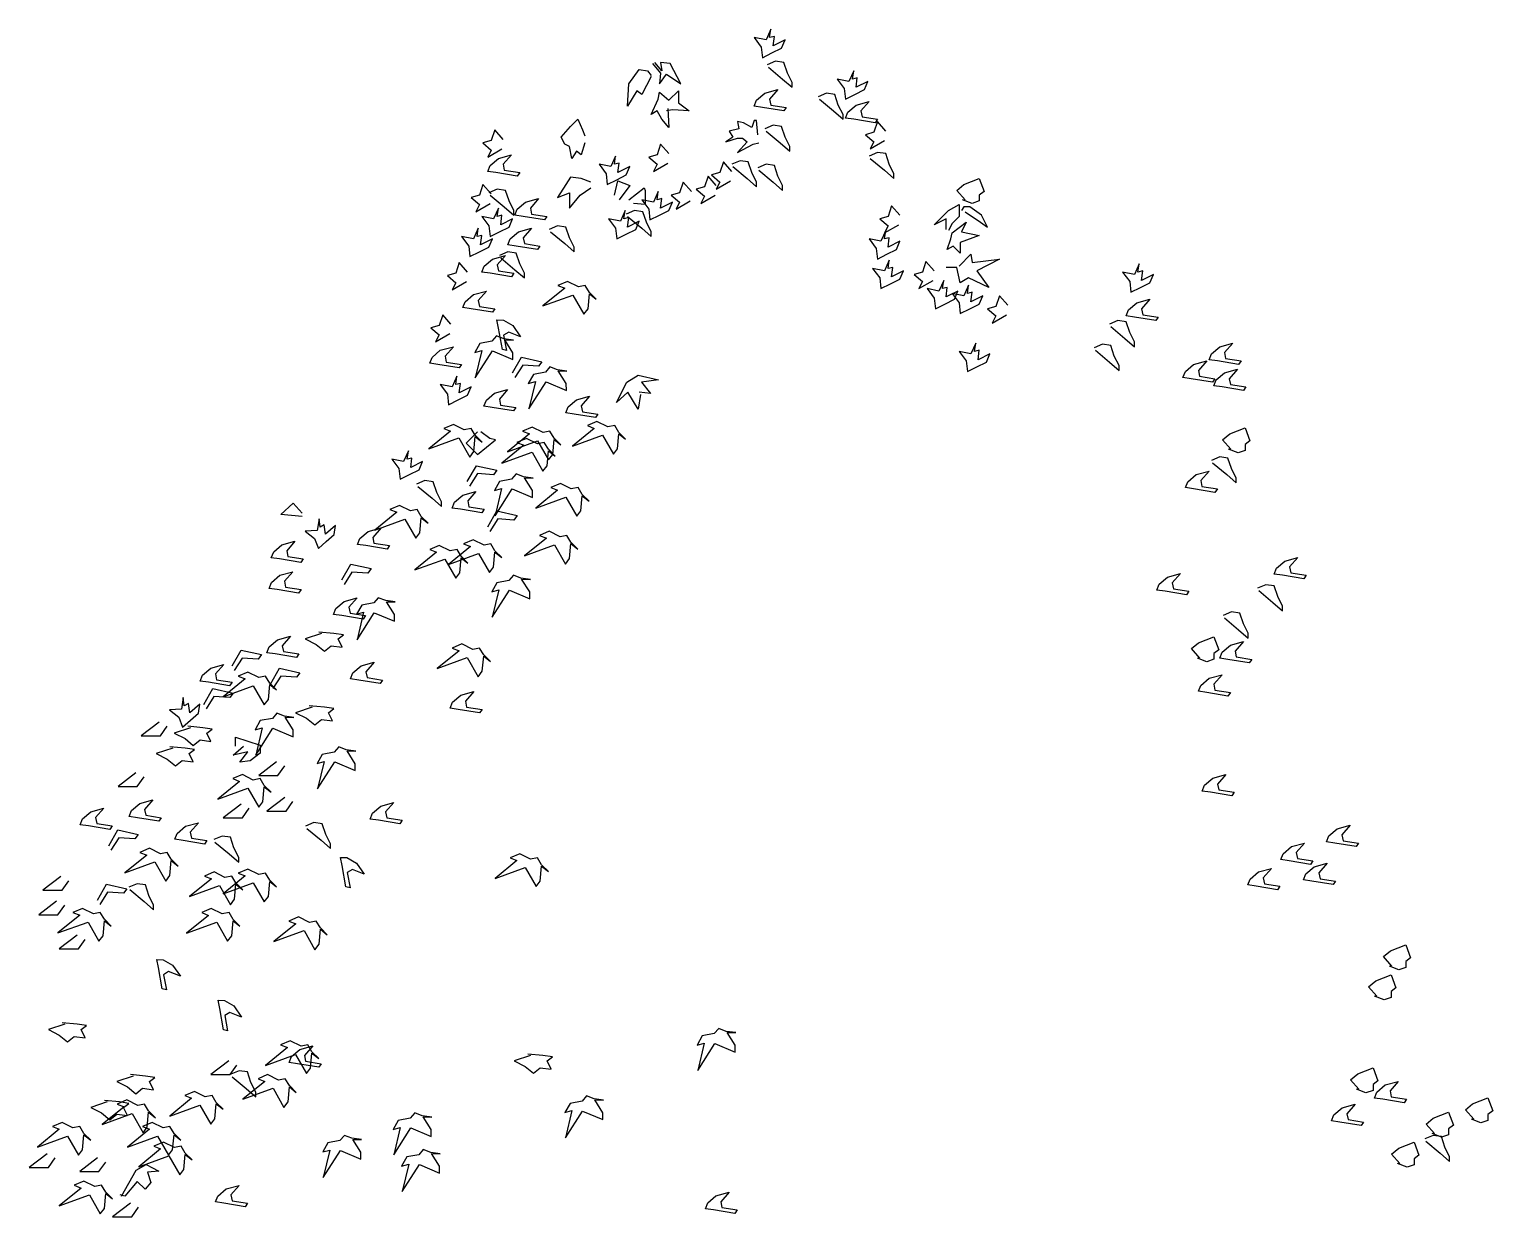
# Model space of a CAD drawing. Header units: millimetres. Extents: x 183.1 to 231.4, y 273.1 to 307.6.
# Drawn here: x 198.07 to 203.66, y 299.97 to 304.5 of the extents above; entities that cross this region are included whole.
import ezdxf

# ---------------------------------------------------------------- set-up
doc = ezdxf.new("R2010")
doc.units = ezdxf.units.MM
doc.layers.add('lesPaysagistes', color=7, linetype='Continuous')

# ---------------------------------------------------------------- blocks, each defined once
blk = doc.blocks.new('A$C628D0328')
at = {"layer": 'lesPaysagistes'}
for points in [[(0.6188, 9.6152), (0.6007, 9.5744), (0.5554, 9.5835), (0.5826, 9.5472), (0.5871, 9.5065), (0.6234, 9.5246), (0.6596, 9.5427), (0.6732, 9.5744), (0.6279, 9.5518), (0.6324, 9.588), (0.6143, 9.5835)], [(0.9359, 9.4567), (0.9177, 9.4159), (0.8725, 9.425), (0.8996, 9.3888), (0.9042, 9.348), (0.9404, 9.3661), (0.9766, 9.3843), (0.9902, 9.4159), (0.9449, 9.3933), (0.9495, 9.4295), (0.9313, 9.425)], [(0.5645, 9.3435), (0.5962, 9.3707), (0.646, 9.3843), (0.6143, 9.348), (0.6188, 9.3254), (0.6777, 9.3163), (0.6687, 9.3028), (0.5871, 9.3163), (0.5554, 9.3209)], [(0.9132, 9.2982), (0.9449, 9.3254), (0.9947, 9.339), (0.963, 9.3028), (0.9676, 9.2801), (1.0264, 9.2711), (1.0174, 9.2575), (0.9359, 9.2711), (0.9042, 9.2756)], [(-0.4545, 9.0945), (-0.4228, 9.1217), (-0.373, 9.1352), (-0.4047, 9.099), (-0.4002, 9.0764), (-0.3413, 9.0673), (-0.3504, 9.0537), (-0.4319, 9.0673), (-0.4636, 9.0719)], [(0.0255, 9.1307), (0.0074, 9.09), (-0.0379, 9.099), (-0.0107, 9.0628), (-0.0062, 9.0221), (0.0301, 9.0402), (0.0663, 9.0583), (0.0799, 9.09), (0.0346, 9.0673), (0.0391, 9.1035), (0.021, 9.099)], [(-0.3504, 8.927), (-0.3187, 8.9541), (-0.2688, 8.9677), (-0.3005, 8.9315), (-0.296, 8.9089), (-0.2371, 8.8998), (-0.2462, 8.8862), (-0.3277, 8.8998), (-0.3594, 8.9043)], [(0.1886, 8.9949), (0.1705, 8.9541), (0.1252, 8.9632), (0.1523, 8.927), (0.1569, 8.8862), (0.1931, 8.9043), (0.2293, 8.9224), (0.2429, 8.9541), (0.1976, 8.9315), (0.2022, 8.9677), (0.1841, 8.9632)], [(-0.4228, 8.9315), (-0.4409, 8.8908), (-0.4862, 8.8998), (-0.4591, 8.8636), (-0.4545, 8.8228), (-0.4183, 8.841), (-0.3821, 8.8591), (-0.3685, 8.8908), (-0.4138, 8.8681), (-0.4092, 8.9043), (-0.4274, 8.8998)], [(0.0618, 8.9224), (0.0437, 8.8817), (-0.0016, 8.8908), (0.0255, 8.8545), (0.0301, 8.8138), (0.0663, 8.8319), (0.1025, 8.85), (0.1161, 8.8817), (0.0708, 8.8591), (0.0754, 8.8953), (0.0572, 8.8908)], [(-0.4998, 8.8545), (-0.5179, 8.8138), (-0.5632, 8.8228), (-0.5361, 8.7866), (-0.5315, 8.7459), (-0.4953, 8.764), (-0.4591, 8.7821), (-0.4455, 8.8138), (-0.4908, 8.7912), (-0.4862, 8.8274), (-0.5044, 8.8228)], [(-0.3775, 8.8138), (-0.3458, 8.841), (-0.296, 8.8545), (-0.3277, 8.8183), (-0.3232, 8.7957), (-0.2643, 8.7866), (-0.2734, 8.773), (-0.3549, 8.7866), (-0.3866, 8.7912)], [(1.0581, 8.8455), (1.04, 8.8047), (0.9947, 8.8138), (1.0219, 8.7776), (1.0264, 8.7368), (1.0627, 8.7549), (1.0989, 8.773), (1.1125, 8.8047), (1.0672, 8.7821), (1.0717, 8.8183), (1.0536, 8.8138)], [(-0.4772, 8.7097), (-0.4455, 8.7368), (-0.3957, 8.7504), (-0.4274, 8.7142), (-0.4228, 8.6915), (-0.364, 8.6825), (-0.373, 8.6689), (-0.4545, 8.6825), (-0.4862, 8.687)], [(1.0717, 8.7323), (1.0536, 8.6915), (1.0083, 8.7006), (1.0355, 8.6644), (1.04, 8.6236), (1.0763, 8.6417), (1.1125, 8.6599), (1.1261, 8.6915), (1.0808, 8.6689), (1.0853, 8.7051), (1.0672, 8.7006)], [(2.0273, 8.7187), (2.0092, 8.678), (1.9639, 8.687), (1.9911, 8.6508), (1.9956, 8.6101), (2.0319, 8.6282), (2.0681, 8.6463), (2.0817, 8.678), (2.0364, 8.6553), (2.0409, 8.6915), (2.0228, 8.687)], [(1.2801, 8.6553), (1.2619, 8.6146), (1.2167, 8.6236), (1.2438, 8.5874), (1.2484, 8.5467), (1.2846, 8.5648), (1.3208, 8.5829), (1.3344, 8.6146), (1.2891, 8.5919), (1.2937, 8.6282), (1.2755, 8.6236)], [(1.3752, 8.6372), (1.3571, 8.5965), (1.3118, 8.6055), (1.3389, 8.5693), (1.3435, 8.5286), (1.3797, 8.5467), (1.4159, 8.5648), (1.4295, 8.5965), (1.3842, 8.5738), (1.3888, 8.6101), (1.3706, 8.6055)], [(-0.5496, 8.5738), (-0.5179, 8.601), (-0.4681, 8.6146), (-0.4998, 8.5784), (-0.4953, 8.5557), (-0.4364, 8.5467), (-0.4455, 8.5331), (-0.527, 8.5467), (-0.5587, 8.5512)], [(1.9866, 8.5421), (2.0183, 8.5693), (2.0681, 8.5829), (2.0364, 8.5467), (2.0409, 8.524), (2.0998, 8.515), (2.0908, 8.5014), (2.0092, 8.515), (1.9775, 8.5195)], [(-0.4038, 8.5029), (-0.3676, 8.4822), (-0.338, 8.4398), (-0.3828, 8.4575), (-0.4026, 8.4456), (-0.3913, 8.3871), (-0.4072, 8.3911), (-0.4218, 8.4724), (-0.4282, 8.5038)], [(-0.6765, 8.361), (-0.6448, 8.3882), (-0.5949, 8.4018), (-0.6266, 8.3656), (-0.6221, 8.3429), (-0.5632, 8.3339), (-0.5723, 8.3203), (-0.6538, 8.3339), (-0.6855, 8.3384)], [(1.4023, 8.4154), (1.3842, 8.3746), (1.3389, 8.3837), (1.3661, 8.3475), (1.3706, 8.3067), (1.4069, 8.3248), (1.4431, 8.3429), (1.4567, 8.3746), (1.4114, 8.352), (1.4159, 8.3882), (1.3978, 8.3837)], [(2.3036, 8.3746), (2.3353, 8.4018), (2.3851, 8.4154), (2.3534, 8.3791), (2.358, 8.3565), (2.4168, 8.3475), (2.4078, 8.3339), (2.3263, 8.3475), (2.2946, 8.352)], [(2.204, 8.3067), (2.2357, 8.3339), (2.2855, 8.3475), (2.2538, 8.3112), (2.2583, 8.2886), (2.3172, 8.2795), (2.3081, 8.266), (2.2266, 8.2795), (2.1949, 8.2841)], [(-0.5813, 8.2886), (-0.5995, 8.2479), (-0.6448, 8.2569), (-0.6176, 8.2207), (-0.613, 8.1799), (-0.5768, 8.198), (-0.5406, 8.2162), (-0.527, 8.2479), (-0.5723, 8.2252), (-0.5678, 8.2614), (-0.5859, 8.2569)], [(2.3217, 8.275), (2.3534, 8.3022), (2.4033, 8.3158), (2.3716, 8.2795), (2.3761, 8.2569), (2.435, 8.2479), (2.4259, 8.2343), (2.3444, 8.2479), (2.3127, 8.2524)], [(-0.4688, 8.1967), (-0.4371, 8.2239), (-0.3873, 8.2375), (-0.419, 8.2013), (-0.4145, 8.1786), (-0.3556, 8.1696), (-0.3647, 8.156), (-0.4462, 8.1696), (-0.4779, 8.1741)], [(-0.1557, 8.1714), (-0.124, 8.1985), (-0.0741, 8.2121), (-0.1058, 8.1759), (-0.1013, 8.1533), (-0.0424, 8.1442), (-0.0515, 8.1306), (-0.133, 8.1442), (-0.1647, 8.1487)], [(-0.767, 8.0034), (-0.7852, 7.9626), (-0.8304, 7.9717), (-0.8033, 7.9355), (-0.7987, 7.8947), (-0.7625, 7.9128), (-0.7263, 7.9309), (-0.7127, 7.9626), (-0.758, 7.94), (-0.7534, 7.9762), (-0.7716, 7.9717)], [(2.213, 7.8857), (2.2447, 7.9128), (2.2946, 7.9264), (2.2629, 7.8902), (2.2674, 7.8675), (2.3263, 7.8585), (2.3172, 7.8449), (2.2357, 7.8585), (2.204, 7.863)], [(-0.59, 7.8076), (-0.5582, 7.8348), (-0.5084, 7.8483), (-0.5401, 7.8121), (-0.5356, 7.7895), (-0.4767, 7.7804), (-0.4858, 7.7668), (-0.5673, 7.7804), (-0.599, 7.7849)], [(-1.1085, 7.7436), (-1.1155, 7.6996), (-1.1616, 7.6967), (-1.126, 7.6687), (-1.1111, 7.6305), (-1.0808, 7.6573), (-1.0504, 7.6841), (-1.0455, 7.7182), (-1.0834, 7.6847), (-1.0883, 7.7209), (-1.1047, 7.7118)], [(-0.9527, 7.6683), (-0.921, 7.6955), (-0.8712, 7.7091), (-0.9029, 7.6729), (-0.8984, 7.6502), (-0.8395, 7.6412), (-0.8486, 7.6276), (-0.9301, 7.6412), (-0.9618, 7.6457)], [(-1.282, 7.6173), (-1.2503, 7.6445), (-1.2005, 7.6581), (-1.2322, 7.6219), (-1.2276, 7.5992), (-1.1688, 7.5902), (-1.1778, 7.5766), (-1.2593, 7.5902), (-1.2911, 7.5947)], [(2.5527, 7.5551), (2.5844, 7.5823), (2.6342, 7.5959), (2.6025, 7.5597), (2.6071, 7.537), (2.6659, 7.528), (2.6569, 7.5144), (2.5754, 7.528), (2.5437, 7.5325)], [(-1.2906, 7.5006), (-1.2589, 7.5278), (-1.2091, 7.5413), (-1.2408, 7.5051), (-1.2363, 7.4825), (-1.1774, 7.4734), (-1.1865, 7.4598), (-1.268, 7.4734), (-1.2997, 7.478)], [(2.1043, 7.494), (2.136, 7.5211), (2.1859, 7.5347), (2.1541, 7.4985), (2.1587, 7.4758), (2.2176, 7.4668), (2.2085, 7.4532), (2.127, 7.4668), (2.0953, 7.4713)], [(-1.0441, 7.4011), (-1.0124, 7.4283), (-0.9626, 7.4419), (-0.9943, 7.4057), (-0.9898, 7.383), (-0.9309, 7.374), (-0.9399, 7.3604), (-1.0215, 7.374), (-1.0532, 7.3785)], [(-1.2993, 7.2541), (-1.2676, 7.2813), (-1.2178, 7.2949), (-1.2495, 7.2587), (-1.2449, 7.236), (-1.1861, 7.227), (-1.1951, 7.2134), (-1.2767, 7.227), (-1.3084, 7.2315)], [(2.3444, 7.2337), (2.3761, 7.2609), (2.4259, 7.2744), (2.3942, 7.2382), (2.3987, 7.2156), (2.4576, 7.2065), (2.4485, 7.1929), (2.367, 7.2065), (2.3353, 7.2111)], [(-1.5545, 7.146), (-1.5228, 7.1732), (-1.473, 7.1868), (-1.5047, 7.1506), (-1.5001, 7.1279), (-1.4413, 7.1189), (-1.4503, 7.1053), (-1.5318, 7.1189), (-1.5635, 7.1234)], [(-0.9792, 7.1547), (-0.9475, 7.1818), (-0.8977, 7.1954), (-0.9294, 7.1592), (-0.9249, 7.1366), (-0.866, 7.1275), (-0.8751, 7.1139), (-0.9566, 7.1275), (-0.9883, 7.132)], [(2.2629, 7.1069), (2.2946, 7.1341), (2.3444, 7.1477), (2.3127, 7.1114), (2.3172, 7.0888), (2.3761, 7.0798), (2.367, 7.0662), (2.2855, 7.0798), (2.2538, 7.0843)], [(-1.6275, 7.0605), (-1.6345, 7.0164), (-1.6806, 7.0135), (-1.645, 6.9855), (-1.6301, 6.9473), (-1.5998, 6.9741), (-1.5695, 7.001), (-1.5645, 7.0351), (-1.6024, 7.0015), (-1.6074, 7.0377), (-1.6237, 7.0287)], [(-0.5986, 7.0423), (-0.5669, 7.0694), (-0.5171, 7.083), (-0.5488, 7.0468), (-0.5443, 7.0242), (-0.4854, 7.0151), (-0.4944, 7.0015), (-0.576, 7.0151), (-0.6077, 7.0196)], [(2.2772, 6.7254), (2.3089, 6.7526), (2.3588, 6.7661), (2.3271, 6.7299), (2.3316, 6.7073), (2.3905, 6.6982), (2.3814, 6.6846), (2.2999, 6.6982), (2.2682, 6.7028)], [(-1.8251, 6.6284), (-1.7934, 6.6556), (-1.7436, 6.6692), (-1.7753, 6.633), (-1.7707, 6.6103), (-1.7119, 6.6013), (-1.7209, 6.5877), (-1.8024, 6.6013), (-1.8342, 6.6058)], [(-0.9038, 6.6187), (-0.8721, 6.6459), (-0.8222, 6.6595), (-0.8539, 6.6233), (-0.8494, 6.6006), (-0.7905, 6.5916), (-0.7996, 6.578), (-0.8811, 6.5916), (-0.9128, 6.5961)], [(-2.013, 6.5969), (-1.9813, 6.6241), (-1.9314, 6.6377), (-1.9631, 6.6014), (-1.9586, 6.5788), (-1.8997, 6.5697), (-1.9088, 6.5562), (-1.9903, 6.5697), (-2.022, 6.5743)], [(-1.6505, 6.5412), (-1.6188, 6.5684), (-1.569, 6.5819), (-1.6007, 6.5457), (-1.5962, 6.5231), (-1.5373, 6.514), (-1.5464, 6.5004), (-1.6279, 6.514), (-1.6596, 6.5186)], [(2.7525, 6.5315), (2.7842, 6.5587), (2.834, 6.5722), (2.8023, 6.536), (2.8068, 6.5134), (2.8657, 6.5043), (2.8566, 6.4907), (2.7751, 6.5043), (2.7434, 6.5089)], [(2.5779, 6.4636), (2.6096, 6.4908), (2.6594, 6.5044), (2.6277, 6.4682), (2.6322, 6.4455), (2.6911, 6.4365), (2.6821, 6.4229), (2.6005, 6.4365), (2.5688, 6.441)], [(-1.0021, 6.4485), (-0.9659, 6.4278), (-0.9363, 6.3854), (-0.9811, 6.4031), (-1.0009, 6.3912), (-0.9896, 6.3327), (-1.0055, 6.3367), (-1.0201, 6.418), (-1.0265, 6.4494)], [(2.4518, 6.3667), (2.4835, 6.3938), (2.5333, 6.4074), (2.5016, 6.3712), (2.5062, 6.3486), (2.565, 6.3395), (2.556, 6.3259), (2.4745, 6.3395), (2.4428, 6.344)], [(2.6652, 6.3861), (2.6969, 6.4132), (2.7467, 6.4268), (2.715, 6.3906), (2.7195, 6.368), (2.7784, 6.3589), (2.7693, 6.3453), (2.6878, 6.3589), (2.6561, 6.3634)], [(-1.7045, 6.0584), (-1.6683, 6.0377), (-1.6387, 5.9954), (-1.6835, 6.013), (-1.7033, 6.0011), (-1.692, 5.9427), (-1.7078, 5.9466), (-1.7225, 6.028), (-1.7289, 6.0593)], [(-1.4704, 5.9024), (-1.4341, 5.8817), (-1.4046, 5.8393), (-1.4494, 5.857), (-1.4692, 5.8451), (-1.4579, 5.7866), (-1.4737, 5.7906), (-1.4883, 5.8719), (-1.4948, 5.9033)], [(-1.2141, 5.688), (-1.1824, 5.7152), (-1.1326, 5.7288), (-1.1643, 5.6926), (-1.1598, 5.6699), (-1.1009, 5.6609), (-1.1099, 5.6473), (-1.1915, 5.6609), (-1.2232, 5.6654)], [(2.9367, 5.5523), (2.9684, 5.5795), (3.0182, 5.593), (2.9865, 5.5568), (2.9911, 5.5342), (3.0499, 5.5251), (3.0409, 5.5115), (2.9594, 5.5251), (2.9277, 5.5297)], [(2.7719, 5.465), (2.8036, 5.4922), (2.8534, 5.5058), (2.8217, 5.4696), (2.8262, 5.4469), (2.8851, 5.4379), (2.876, 5.4243), (2.7945, 5.4379), (2.7628, 5.4424)], [(-1.4954, 5.1548), (-1.4637, 5.182), (-1.4138, 5.1955), (-1.4455, 5.1593), (-1.441, 5.1367), (-1.3821, 5.1276), (-1.3912, 5.1141), (-1.4727, 5.1276), (-1.5044, 5.1322)], [(0.3776, 5.1288), (0.4093, 5.156), (0.4591, 5.1695), (0.4274, 5.1333), (0.432, 5.1107), (0.4908, 5.1016), (0.4818, 5.088), (0.4003, 5.1016), (0.3686, 5.1062)]]:
    blk.add_lwpolyline(points, close=True, dxfattribs=at)
for points in [[(0.1614, 9.4341), (0.1252, 9.3661), (0.1071, 9.3797), (0.0708, 9.3209), (0.0754, 9.4069), (0.1161, 9.4612), (0.1478, 9.4567), (0.1614, 9.4386)], [(0.1659, 9.4839), (0.1976, 9.4476), (0.1931, 9.4069), (0.2203, 9.4431), (0.2746, 9.4069), (0.2339, 9.4839), (0.1976, 9.4884), (0.2022, 9.4567), (0.175, 9.4884)], [(0.6098, 9.4703), (0.6641, 9.425), (0.7004, 9.3933), (0.7004, 9.4114), (0.6822, 9.4476), (0.6687, 9.4884), (0.637, 9.4929), (0.6052, 9.4793)], [(0.2248, 9.3118), (0.2293, 9.2394), (0.2022, 9.2711), (0.1841, 9.3028), (0.1614, 9.2892), (0.1886, 9.348), (0.1931, 9.3752), (0.2293, 9.3435), (0.2656, 9.3797), (0.2656, 9.3345), (0.3063, 9.3028), (0.2429, 9.3073), (0.2203, 9.3028)], [(0.8045, 9.348), (0.8589, 9.3028), (0.8951, 9.2711), (0.8951, 9.2892), (0.877, 9.3254), (0.8634, 9.3661), (0.8317, 9.3707), (0.8, 9.3571)], [(-0.0922, 9.1805), (-0.1058, 9.1352), (-0.1239, 9.1488), (-0.142, 9.1217), (-0.1511, 9.1669), (-0.1692, 9.176), (-0.1828, 9.2032), (-0.1466, 9.2439), (-0.1194, 9.2711), (-0.1013, 9.2303), (-0.0922, 9.2077)], [(0.569, 9.2122), (0.5645, 9.2665), (0.5554, 9.2665), (0.5464, 9.2394), (0.5147, 9.2575), (0.492, 9.262), (0.4966, 9.2348), (0.4603, 9.2258), (0.4739, 9.2032), (0.4467, 9.185), (0.492, 9.1986), (0.5101, 9.1986), (0.5283, 9.185), (0.492, 9.1443), (0.5509, 9.176), (0.5735, 9.1805)], [(0.6007, 9.2258), (0.6551, 9.1805), (0.6913, 9.1488), (0.6913, 9.1669), (0.6732, 9.2032), (0.6596, 9.2439), (0.6279, 9.2484), (0.5962, 9.2348)], [(1.0581, 9.2258), (1.0264, 9.262), (1.0129, 9.2213), (0.9812, 9.2122), (1.0129, 9.185), (0.9993, 9.1579), (1.0536, 9.1896)], [(-0.4047, 9.1941), (-0.4364, 9.2303), (-0.45, 9.1896), (-0.4817, 9.1805), (-0.45, 9.1534), (-0.4636, 9.1262), (-0.4092, 9.1579)], [(0.2293, 9.1398), (0.1976, 9.176), (0.1841, 9.1352), (0.1523, 9.1262), (0.1841, 9.099), (0.1705, 9.0719), (0.2248, 9.1035)], [(0.9993, 9.1217), (1.0536, 9.0764), (1.0898, 9.0447), (1.0898, 9.0628), (1.0717, 9.099), (1.0581, 9.1398), (1.0264, 9.1443), (0.9947, 9.1307)], [(0.4694, 9.0719), (0.4377, 9.1081), (0.4241, 9.0673), (0.3924, 9.0583), (0.4241, 9.0311), (0.4105, 9.0039), (0.4648, 9.0356)], [(0.4739, 9.09), (0.5283, 9.0447), (0.5645, 9.013), (0.5645, 9.0311), (0.5464, 9.0673), (0.5328, 9.1081), (0.5011, 9.1126), (0.4694, 9.099)], [(0.5735, 9.0764), (0.6279, 9.0311), (0.6641, 8.9994), (0.6641, 9.0175), (0.646, 9.0537), (0.6324, 9.0945), (0.6007, 9.099), (0.569, 9.0854)], [(-0.45, 8.9858), (-0.4817, 9.0221), (-0.4953, 8.9813), (-0.527, 8.9723), (-0.4953, 8.9451), (-0.5089, 8.9179), (-0.4545, 8.9496)], [(-0.0696, 9.0311), (-0.1058, 9.0447), (-0.1466, 9.0492), (-0.1647, 9.0221), (-0.1964, 8.9723), (-0.1511, 8.9904), (-0.1511, 8.9315), (-0.1103, 8.9813), (-0.0696, 9.0085)], [(0.021, 8.9813), (0.0346, 9.0356), (0.0799, 9.0175), (0.0391, 8.9632)], [(0.3154, 8.9949), (0.2837, 9.0311), (0.2701, 8.9904), (0.2384, 8.9813), (0.2701, 8.9541), (0.2565, 8.927), (0.3109, 8.9587)], [(0.4105, 9.0175), (0.3788, 9.0537), (0.3652, 9.013), (0.3335, 9.0039), (0.3652, 8.9768), (0.3516, 8.9496), (0.406, 8.9813)], [(1.3616, 8.9632), (1.3299, 8.9994), (1.3571, 9.0221), (1.4159, 9.0447), (1.4341, 8.9949), (1.4159, 8.9813), (1.4159, 8.9587), (1.3888, 8.9496), (1.3525, 8.9632)], [(-0.4545, 8.9813), (-0.4002, 8.936), (-0.364, 8.9043), (-0.364, 8.9224), (-0.3821, 8.9587), (-0.3957, 8.9994), (-0.4274, 9.0039), (-0.4591, 8.9904)], [(0.0754, 8.9632), (0.1342, 9.0085), (0.1388, 8.9994), (0.1388, 8.9451), (0.0935, 8.9496)], [(0.0708, 8.8998), (0.1252, 8.8545), (0.1614, 8.8228), (0.1614, 8.841), (0.1433, 8.8772), (0.1297, 8.9179), (0.098, 8.9224), (0.0663, 8.9089)], [(1.1125, 8.9043), (1.0808, 8.9406), (1.0672, 8.8998), (1.0355, 8.8908), (1.0672, 8.8636), (1.0536, 8.8364), (1.108, 8.8681)], [(1.2891, 8.85), (1.2891, 8.8908), (1.2438, 8.8681), (1.2982, 8.9224), (1.3389, 8.9451), (1.3389, 8.8998), (1.3118, 8.8726), (1.2982, 8.8455)], [(1.3616, 8.9179), (1.4205, 8.8772), (1.4476, 8.8591), (1.425, 8.9043), (1.3797, 8.936), (1.3571, 8.936), (1.348, 8.9224)], [(-0.2236, 8.841), (-0.1692, 8.7957), (-0.133, 8.764), (-0.133, 8.7821), (-0.1511, 8.8183), (-0.1647, 8.8591), (-0.1964, 8.8636), (-0.2281, 8.85)], [(1.2937, 8.773), (1.3072, 8.8138), (1.3118, 8.8364), (1.3661, 8.8772), (1.348, 8.841), (1.4159, 8.8274), (1.3435, 8.8002), (1.3435, 8.7595), (1.3163, 8.7866), (1.2937, 8.773)], [(-0.4138, 8.7413), (-0.3594, 8.6961), (-0.3232, 8.6644), (-0.3232, 8.6825), (-0.3413, 8.7187), (-0.3549, 8.7595), (-0.3866, 8.764), (-0.4183, 8.7504)], [(1.3389, 8.7097), (1.3842, 8.7549), (1.3888, 8.7232), (1.4929, 8.7368), (1.4069, 8.6915), (1.4522, 8.6282), (1.3752, 8.6644), (1.3435, 8.6463), (1.3299, 8.7051), (1.2891, 8.7051)], [(-0.5406, 8.687), (-0.5723, 8.7232), (-0.5859, 8.6825), (-0.6176, 8.6734), (-0.5859, 8.6463), (-0.5995, 8.6191), (-0.5451, 8.6508)], [(1.2438, 8.6915), (1.2121, 8.7278), (1.1985, 8.687), (1.1668, 8.678), (1.1985, 8.6508), (1.185, 8.6236), (1.2393, 8.6553)], [(-0.1376, 8.5991), (-0.0958, 8.526), (-0.0801, 8.5468), (-0.0749, 8.6043), (-0.0488, 8.5834), (-0.0749, 8.6095), (-0.0906, 8.6356), (-0.1167, 8.6304), (-0.1585, 8.6513), (-0.195, 8.6356), (-0.1689, 8.6252), (-0.2525, 8.5573), (-0.1376, 8.5991)], [(1.5246, 8.5602), (1.4929, 8.5965), (1.4793, 8.5557), (1.4476, 8.5467), (1.4793, 8.5195), (1.4658, 8.4923), (1.5201, 8.524)], [(-0.604, 8.4878), (-0.6357, 8.524), (-0.6493, 8.4833), (-0.681, 8.4742), (-0.6493, 8.4471), (-0.6629, 8.4199), (-0.6085, 8.4516)], [(1.9187, 8.4788), (1.973, 8.4335), (2.0092, 8.4018), (2.0092, 8.4199), (1.9911, 8.4561), (1.9775, 8.4969), (1.9458, 8.5014), (1.9141, 8.4878)], [(-0.445, 8.3853), (-0.3675, 8.3526), (-0.3677, 8.3788), (-0.3984, 8.4276), (-0.365, 8.4268), (-0.4016, 8.4317), (-0.4299, 8.4429), (-0.4475, 8.4229), (-0.4934, 8.4141), (-0.5129, 8.3795), (-0.4858, 8.3871), (-0.511, 8.2824), (-0.445, 8.3853)], [(1.8598, 8.3882), (1.9141, 8.3429), (1.9504, 8.3112), (1.9504, 8.3293), (1.9322, 8.3656), (1.9187, 8.4063), (1.8869, 8.4108), (1.8552, 8.3973)], [(-0.3685, 8.3012), (-0.3339, 8.3617), (-0.256, 8.3444), (-0.269, 8.3271), (-0.3296, 8.3314), (-0.3599, 8.2839)], [(-0.2405, 8.267), (-0.1629, 8.2343), (-0.1632, 8.2604), (-0.1939, 8.3092), (-0.1605, 8.3085), (-0.1971, 8.3133), (-0.2254, 8.3246), (-0.2429, 8.3046), (-0.2888, 8.2958), (-0.3084, 8.2611), (-0.2813, 8.2687), (-0.3064, 8.164), (-0.2405, 8.267)], [(0.1203, 8.219), (0.1116, 8.1628), (0.0727, 8.2277), (0.0294, 8.1888), (0.0684, 8.2666), (0.1116, 8.2925), (0.1895, 8.2752), (0.1246, 8.2666), (0.1592, 8.2234), (0.1159, 8.2277)], [(-0.025, 8.0635), (0.0168, 7.9904), (0.0325, 8.0113), (0.0377, 8.0687), (0.0638, 8.0478), (0.0377, 8.0739), (0.022, 8.1), (-0.0041, 8.0948), (-0.0459, 8.1157), (-0.0825, 8.1), (-0.0563, 8.0896), (-0.1399, 8.0217), (-0.025, 8.0635)], [(-0.574, 8.0527), (-0.5322, 7.9796), (-0.5165, 8.0005), (-0.5113, 8.0579), (-0.4852, 8.0371), (-0.5113, 8.0632), (-0.527, 8.0893), (-0.5531, 8.0841), (-0.5949, 8.1049), (-0.6314, 8.0893), (-0.6053, 8.0788), (-0.6889, 8.011), (-0.574, 8.0527)], [(-0.5026, 8.0763), (-0.5458, 8.0331), (-0.5026, 7.9899), (-0.4334, 8.0461), (-0.455, 8.0504), (-0.4896, 8.0763)], [(-0.2726, 8.042), (-0.2308, 7.9689), (-0.2151, 7.9897), (-0.2099, 8.0472), (-0.1838, 8.0263), (-0.2099, 8.0524), (-0.2256, 8.0785), (-0.2517, 8.0733), (-0.2935, 8.0942), (-0.33, 8.0785), (-0.3039, 8.0681), (-0.3875, 8.0002), (-0.2726, 8.042)], [(2.3781, 8.0097), (2.3464, 8.0459), (2.3736, 8.0686), (2.4325, 8.0912), (2.4506, 8.0414), (2.4325, 8.0278), (2.4325, 8.0052), (2.4053, 7.9961), (2.3691, 8.0097)], [(-0.2941, 7.9989), (-0.2523, 7.9258), (-0.2367, 7.9467), (-0.2314, 8.0041), (-0.2053, 7.9833), (-0.2314, 8.0094), (-0.2471, 8.0355), (-0.2732, 8.0303), (-0.315, 8.0511), (-0.3516, 8.0355), (-0.3255, 8.025), (-0.409, 7.9571), (-0.2941, 7.9989)], [(-0.5415, 7.8861), (-0.5069, 7.9466), (-0.4291, 7.9293), (-0.442, 7.912), (-0.5026, 7.9164), (-0.5329, 7.8688)], [(2.3081, 7.9581), (2.3625, 7.9128), (2.3987, 7.8811), (2.3987, 7.8992), (2.3806, 7.9355), (2.367, 7.9762), (2.3353, 7.9807), (2.3036, 7.9671)], [(-0.7308, 7.8675), (-0.6765, 7.8223), (-0.6402, 7.7906), (-0.6402, 7.8087), (-0.6583, 7.8449), (-0.6719, 7.8857), (-0.7036, 7.8902), (-0.7353, 7.8766)], [(-0.3697, 7.8581), (-0.2921, 7.8254), (-0.2923, 7.8515), (-0.3231, 7.9003), (-0.2896, 7.8995), (-0.3262, 7.9044), (-0.3545, 7.9156), (-0.3721, 7.8956), (-0.418, 7.8868), (-0.4375, 7.8522), (-0.4105, 7.8598), (-0.4356, 7.7551), (-0.3697, 7.8581)], [(-0.1649, 7.8267), (-0.1231, 7.7536), (-0.1075, 7.7745), (-0.1023, 7.832), (-0.0761, 7.8111), (-0.1023, 7.8372), (-0.1179, 7.8633), (-0.144, 7.8581), (-0.1858, 7.879), (-0.2224, 7.8633), (-0.1963, 7.8529), (-0.2799, 7.785), (-0.1649, 7.8267)], [(-1.173, 7.7521), (-1.2552, 7.7607), (-1.2076, 7.8039), (-1.173, 7.765)], [(-0.7801, 7.7427), (-0.7383, 7.6696), (-0.7226, 7.6905), (-0.7174, 7.7479), (-0.6913, 7.727), (-0.7174, 7.7531), (-0.733, 7.7792), (-0.7592, 7.774), (-0.801, 7.7949), (-0.8375, 7.7792), (-0.8114, 7.7688), (-0.895, 7.7009), (-0.7801, 7.7427)], [(-0.4637, 7.7131), (-0.4291, 7.7737), (-0.3512, 7.7564), (-0.3642, 7.7391), (-0.4247, 7.7434), (-0.455, 7.6958)], [(-0.208, 7.6438), (-0.1662, 7.5707), (-0.1505, 7.5916), (-0.1453, 7.649), (-0.1192, 7.6281), (-0.1453, 7.6542), (-0.161, 7.6804), (-0.1871, 7.6751), (-0.2289, 7.696), (-0.2655, 7.6804), (-0.2393, 7.6699), (-0.3229, 7.602), (-0.208, 7.6438)], [(-0.6278, 7.59), (-0.586, 7.5169), (-0.5704, 7.5378), (-0.5651, 7.5952), (-0.539, 7.5743), (-0.5651, 7.6004), (-0.5808, 7.6266), (-0.6069, 7.6213), (-0.6487, 7.6422), (-0.6853, 7.6266), (-0.6592, 7.6161), (-0.7427, 7.5482), (-0.6278, 7.59)], [(-0.4986, 7.6115), (-0.4568, 7.5384), (-0.4412, 7.5593), (-0.436, 7.6167), (-0.4098, 7.5959), (-0.436, 7.622), (-0.4516, 7.6481), (-0.4777, 7.6429), (-0.5195, 7.6637), (-0.5561, 7.6481), (-0.53, 7.6376), (-0.6136, 7.5697), (-0.4986, 7.6115)], [(-1.0216, 7.5099), (-0.987, 7.5704), (-0.9092, 7.5532), (-0.9221, 7.5359), (-0.9827, 7.5402), (-1.013, 7.4926)], [(-0.3805, 7.4707), (-0.3029, 7.438), (-0.3031, 7.4641), (-0.3338, 7.5129), (-0.3004, 7.5121), (-0.337, 7.517), (-0.3653, 7.5282), (-0.3829, 7.5082), (-0.4288, 7.4994), (-0.4483, 7.4648), (-0.4212, 7.4724), (-0.4464, 7.3677), (-0.3805, 7.4707)], [(2.4848, 7.4691), (2.5391, 7.4238), (2.5754, 7.3922), (2.5754, 7.4103), (2.5572, 7.4465), (2.5437, 7.4872), (2.5119, 7.4918), (2.4802, 7.4782)], [(-0.8972, 7.3846), (-0.8196, 7.3519), (-0.8198, 7.378), (-0.8505, 7.4268), (-0.8171, 7.426), (-0.8537, 7.4309), (-0.882, 7.4422), (-0.8996, 7.4221), (-0.9455, 7.4134), (-0.965, 7.3787), (-0.9379, 7.3863), (-0.9631, 7.2816), (-0.8972, 7.3846)], [(2.3534, 7.365), (2.4078, 7.3197), (2.444, 7.288), (2.444, 7.3061), (2.4259, 7.3424), (2.4123, 7.3831), (2.3806, 7.3876), (2.3489, 7.374)], [(-1.0987, 7.3056), (-1.1614, 7.2847), (-1.1196, 7.2638), (-1.0882, 7.2377), (-1.0621, 7.2586), (-1.0203, 7.2534), (-1.036, 7.2847), (-1.0151, 7.3004), (-1.0517, 7.3056), (-1.1091, 7.3108)], [(2.2589, 7.2112), (2.2272, 7.2474), (2.2544, 7.27), (2.3132, 7.2927), (2.3314, 7.2429), (2.3132, 7.2293), (2.3132, 7.2067), (2.2861, 7.1976), (2.2498, 7.2112)], [(-1.4412, 7.1813), (-1.4066, 7.2418), (-1.3287, 7.2245), (-1.3417, 7.2072), (-1.4022, 7.2116), (-1.4325, 7.164)], [(-0.5417, 7.2134), (-0.4999, 7.1403), (-0.4842, 7.1611), (-0.479, 7.2186), (-0.4529, 7.1977), (-0.479, 7.2238), (-0.4947, 7.2499), (-0.5208, 7.2447), (-0.5626, 7.2656), (-0.5992, 7.2499), (-0.573, 7.2395), (-0.6566, 7.1716), (-0.5417, 7.2134)], [(-1.2941, 7.1121), (-1.2595, 7.1727), (-1.1817, 7.1554), (-1.1946, 7.1381), (-1.2552, 7.1424), (-1.2855, 7.0948)], [(-1.3599, 7.1056), (-1.3181, 7.0325), (-1.3024, 7.0534), (-1.2972, 7.1108), (-1.2711, 7.09), (-1.2972, 7.1161), (-1.3129, 7.1422), (-1.339, 7.1369), (-1.3808, 7.1578), (-1.4173, 7.1422), (-1.3912, 7.1317), (-1.4748, 7.0638), (-1.3599, 7.1056)], [(-1.5493, 7.0343), (-1.5147, 7.0948), (-1.4368, 7.0775), (-1.4498, 7.0602), (-1.5104, 7.0646), (-1.5407, 7.017)], [(-1.2847, 6.9434), (-1.2071, 6.9107), (-1.2073, 6.9368), (-1.2381, 6.9856), (-1.2046, 6.9848), (-1.2412, 6.9897), (-1.2695, 7.0009), (-1.2871, 6.9809), (-1.333, 6.9722), (-1.3525, 6.9375), (-1.3254, 6.9451), (-1.3506, 6.8404), (-1.2847, 6.9434)], [(-1.1353, 7.0236), (-1.1979, 7.0027), (-1.1562, 6.9818), (-1.1248, 6.9557), (-1.0987, 6.9766), (-1.0569, 6.9714), (-1.0726, 7.0027), (-1.0517, 7.0184), (-1.0882, 7.0236), (-1.1457, 7.0288)], [(-1.7203, 6.9662), (-1.7882, 6.914), (-1.7151, 6.914), (-1.689, 6.9505)], [(-1.6002, 6.9453), (-1.6628, 6.9244), (-1.621, 6.9035), (-1.5897, 6.8774), (-1.5636, 6.8983), (-1.5218, 6.8931), (-1.5375, 6.9244), (-1.5166, 6.9401), (-1.5531, 6.9453), (-1.6106, 6.9505)], [(-1.4282, 6.8743), (-1.4282, 6.9089), (-1.333, 6.8786), (-1.333, 6.8484), (-1.372, 6.8181), (-1.4109, 6.8138), (-1.3806, 6.8527), (-1.4368, 6.8397), (-1.3979, 6.8743)], [(-1.6681, 6.867), (-1.7307, 6.8461), (-1.689, 6.8252), (-1.6576, 6.7991), (-1.6315, 6.82), (-1.5897, 6.8148), (-1.6054, 6.8461), (-1.5845, 6.8617), (-1.621, 6.867), (-1.6785, 6.8722)], [(-1.0479, 6.8142), (-0.9703, 6.7815), (-0.9705, 6.8076), (-1.0012, 6.8564), (-0.9678, 6.8557), (-1.0044, 6.8606), (-1.0327, 6.8718), (-1.0503, 6.8518), (-1.0962, 6.843), (-1.1157, 6.8084), (-1.0886, 6.8159), (-1.1138, 6.7112), (-1.0479, 6.8142)], [(-1.8091, 6.773), (-1.877, 6.7208), (-1.8039, 6.7208), (-1.7778, 6.7573)], [(-1.2711, 6.8148), (-1.339, 6.7625), (-1.2658, 6.7625), (-1.2397, 6.7991)], [(-1.3808, 6.714), (-1.339, 6.6409), (-1.3233, 6.6618), (-1.3181, 6.7192), (-1.292, 6.6983), (-1.3181, 6.7244), (-1.3338, 6.7505), (-1.3599, 6.7453), (-1.4017, 6.7662), (-1.4382, 6.7505), (-1.4121, 6.7401), (-1.4957, 6.6722), (-1.3808, 6.714)], [(-1.2397, 6.679), (-1.3076, 6.6268), (-1.2345, 6.6268), (-1.2084, 6.6633)], [(-1.4069, 6.6529), (-1.4748, 6.6007), (-1.4017, 6.6007), (-1.3755, 6.6372)], [(-1.9126, 6.4938), (-1.878, 6.5543), (-1.8002, 6.537), (-1.8131, 6.5198), (-1.8737, 6.5241), (-1.904, 6.4765)], [(-1.1552, 6.5603), (-1.1008, 6.515), (-1.0646, 6.4833), (-1.0646, 6.5014), (-1.0827, 6.5376), (-1.0963, 6.5784), (-1.128, 6.5829), (-1.1597, 6.5693)], [(-1.5064, 6.5083), (-1.452, 6.463), (-1.4158, 6.4313), (-1.4158, 6.4494), (-1.4339, 6.4856), (-1.4475, 6.5264), (-1.4792, 6.5309), (-1.5109, 6.5173)], [(-1.736, 6.432), (-1.6942, 6.3589), (-1.6785, 6.3798), (-1.6733, 6.4372), (-1.6472, 6.4163), (-1.6733, 6.4424), (-1.689, 6.4686), (-1.7151, 6.4633), (-1.7569, 6.4842), (-1.7934, 6.4686), (-1.7673, 6.4581), (-1.8509, 6.3902), (-1.736, 6.432)], [(-0.3204, 6.4111), (-0.2786, 6.338), (-0.2629, 6.3589), (-0.2577, 6.4163), (-0.2316, 6.3955), (-0.2577, 6.4216), (-0.2734, 6.4477), (-0.2995, 6.4424), (-0.3413, 6.4633), (-0.3778, 6.4477), (-0.3517, 6.4372), (-0.4353, 6.3693), (-0.3204, 6.4111)], [(-1.489, 6.3417), (-1.4472, 6.2686), (-1.4315, 6.2895), (-1.4263, 6.3469), (-1.4002, 6.326), (-1.4263, 6.3522), (-1.442, 6.3783), (-1.4681, 6.373), (-1.5099, 6.3939), (-1.5464, 6.3783), (-1.5203, 6.3678), (-1.6039, 6.2999), (-1.489, 6.3417)], [(-1.3598, 6.3525), (-1.318, 6.2794), (-1.3023, 6.3003), (-1.2971, 6.3577), (-1.271, 6.3368), (-1.2971, 6.3629), (-1.3128, 6.389), (-1.3389, 6.3838), (-1.3807, 6.4047), (-1.4173, 6.389), (-1.3911, 6.3786), (-1.4747, 6.3107), (-1.3598, 6.3525)], [(-2.0964, 6.3761), (-2.1643, 6.3239), (-2.0912, 6.3239), (-2.065, 6.3605)], [(-1.9559, 6.2863), (-1.9213, 6.3468), (-1.8434, 6.3295), (-1.8564, 6.3122), (-1.917, 6.3165), (-1.9472, 6.269)], [(-1.8315, 6.3262), (-1.7772, 6.281), (-1.741, 6.2493), (-1.741, 6.2674), (-1.7591, 6.3036), (-1.7727, 6.3444), (-1.8044, 6.3489), (-1.8361, 6.3353)], [(-2.1121, 6.2821), (-2.18, 6.2299), (-2.1068, 6.2299), (-2.0807, 6.2665)], [(-1.9919, 6.2022), (-1.9501, 6.1291), (-1.9345, 6.15), (-1.9292, 6.2075), (-1.9031, 6.1866), (-1.9292, 6.2127), (-1.9449, 6.2388), (-1.971, 6.2336), (-2.0128, 6.2545), (-2.0494, 6.2388), (-2.0233, 6.2284), (-2.1068, 6.1605), (-1.9919, 6.2022)], [(-1.4997, 6.2018), (-1.458, 6.1287), (-1.4423, 6.1496), (-1.4371, 6.207), (-1.4109, 6.1862), (-1.4371, 6.2123), (-1.4527, 6.2384), (-1.4789, 6.2331), (-1.5206, 6.254), (-1.5572, 6.2384), (-1.5311, 6.2279), (-1.6147, 6.16), (-1.4997, 6.2018)], [(-1.166, 6.1695), (-1.1243, 6.0964), (-1.1086, 6.1173), (-1.1034, 6.1748), (-1.0772, 6.1539), (-1.1034, 6.18), (-1.119, 6.2061), (-1.1451, 6.2009), (-1.1869, 6.2218), (-1.2235, 6.2061), (-1.1974, 6.1956), (-1.281, 6.1278), (-1.166, 6.1695)], [(-2.0337, 6.1516), (-2.1016, 6.0994), (-2.0285, 6.0994), (-2.0024, 6.1359)], [(2.9931, 6.0338), (2.9614, 6.07), (2.9885, 6.0926), (3.0474, 6.1153), (3.0655, 6.0655), (3.0474, 6.0519), (3.0474, 6.0292), (3.0202, 6.0202), (2.984, 6.0338)], [(2.9366, 5.919), (2.9049, 5.9552), (2.9321, 5.9778), (2.9909, 6.0005), (3.0091, 5.9507), (2.9909, 5.9371), (2.9909, 5.9145), (2.9638, 5.9054), (2.9275, 5.919)], [(-2.0807, 5.8122), (-2.1434, 5.7913), (-2.1016, 5.7704), (-2.0703, 5.7443), (-2.0442, 5.7652), (-2.0024, 5.7599), (-2.018, 5.7913), (-1.9971, 5.8069), (-2.0337, 5.8122), (-2.0912, 5.8174)], [(0.4054, 5.7381), (0.483, 5.7054), (0.4827, 5.7315), (0.452, 5.7803), (0.4854, 5.7796), (0.4488, 5.7845), (0.4205, 5.7957), (0.4029, 5.7757), (0.357, 5.7669), (0.3375, 5.7323), (0.3646, 5.7398), (0.3394, 5.6351), (0.4054, 5.7381)], [(-1.1983, 5.696), (-1.1565, 5.6229), (-1.1409, 5.6438), (-1.1357, 5.7013), (-1.1095, 5.6804), (-1.1357, 5.7065), (-1.1513, 5.7326), (-1.1774, 5.7274), (-1.2192, 5.7483), (-1.2558, 5.7326), (-1.2297, 5.7222), (-1.3133, 5.6543), (-1.1983, 5.696)], [(-1.4539, 5.6712), (-1.5218, 5.619), (-1.4487, 5.619), (-1.4226, 5.6555)], [(-0.2995, 5.6921), (-0.3622, 5.6712), (-0.3204, 5.6503), (-0.289, 5.6242), (-0.2629, 5.6451), (-0.2211, 5.6398), (-0.2368, 5.6712), (-0.2159, 5.6868), (-0.2525, 5.6921), (-0.3099, 5.6973)], [(-1.8195, 5.6137), (-1.8822, 5.5928), (-1.8404, 5.572), (-1.8091, 5.5458), (-1.783, 5.5667), (-1.7412, 5.5615), (-1.7569, 5.5928), (-1.736, 5.6085), (-1.7725, 5.6137), (-1.83, 5.619)], [(-1.4413, 5.6111), (-1.387, 5.5658), (-1.3508, 5.5341), (-1.3508, 5.5522), (-1.3689, 5.5885), (-1.3825, 5.6292), (-1.4142, 5.6337), (-1.4459, 5.6202)], [(-1.2845, 5.5669), (-1.2427, 5.4938), (-1.227, 5.5147), (-1.2218, 5.5721), (-1.1957, 5.5512), (-1.2218, 5.5774), (-1.2374, 5.6035), (-1.2636, 5.5982), (-1.3053, 5.6191), (-1.3419, 5.6035), (-1.3158, 5.593), (-1.3994, 5.5251), (-1.2845, 5.5669)], [(2.8676, 5.5633), (2.8359, 5.5995), (2.863, 5.6222), (2.9219, 5.6448), (2.94, 5.595), (2.9219, 5.5814), (2.9219, 5.5588), (2.8947, 5.5497), (2.8585, 5.5633)], [(-1.5643, 5.5023), (-1.5225, 5.4292), (-1.5069, 5.4501), (-1.5016, 5.5076), (-1.4755, 5.4867), (-1.5016, 5.5128), (-1.5173, 5.5389), (-1.5434, 5.5337), (-1.5852, 5.5546), (-1.6218, 5.5389), (-1.5957, 5.5285), (-1.6792, 5.4606), (-1.5643, 5.5023)], [(-1.9188, 5.5145), (-1.9815, 5.4936), (-1.9397, 5.4727), (-1.9083, 5.4466), (-1.8822, 5.4675), (-1.8404, 5.4623), (-1.8561, 5.4936), (-1.8352, 5.5093), (-1.8718, 5.5145), (-1.9292, 5.5197)], [(-1.8227, 5.4701), (-1.7809, 5.397), (-1.7652, 5.4178), (-1.76, 5.4753), (-1.7339, 5.4544), (-1.76, 5.4805), (-1.7757, 5.5066), (-1.8018, 5.5014), (-1.8436, 5.5223), (-1.8801, 5.5066), (-1.854, 5.4962), (-1.9376, 5.4283), (-1.8227, 5.4701)], [(-0.1006, 5.4798), (-0.023, 5.4471), (-0.0232, 5.4733), (-0.054, 5.5221), (-0.0205, 5.5213), (-0.0571, 5.5262), (-0.0854, 5.5374), (-0.103, 5.5174), (-0.1489, 5.5086), (-0.1684, 5.474), (-0.1413, 5.4816), (-0.1665, 5.3769), (-0.1006, 5.4798)], [(3.3068, 5.4485), (3.2751, 5.4847), (3.3023, 5.5074), (3.3612, 5.53), (3.3793, 5.4802), (3.3612, 5.4666), (3.3612, 5.444), (3.334, 5.4349), (3.2978, 5.4485)], [(-2.0703, 5.384), (-2.0285, 5.3109), (-2.0128, 5.3318), (-2.0076, 5.3892), (-1.9815, 5.3683), (-2.0076, 5.3944), (-2.0233, 5.4205), (-2.0494, 5.4153), (-2.0912, 5.4362), (-2.1277, 5.4205), (-2.1016, 5.4101), (-2.1852, 5.3422), (-2.0703, 5.384)], [(-1.7258, 5.384), (-1.684, 5.3109), (-1.6683, 5.3318), (-1.6631, 5.3892), (-1.637, 5.3683), (-1.6631, 5.3944), (-1.6788, 5.4205), (-1.7049, 5.4153), (-1.7467, 5.4362), (-1.7833, 5.4205), (-1.7571, 5.4101), (-1.8407, 5.3422), (-1.7258, 5.384)], [(-0.7572, 5.4153), (-0.6796, 5.3826), (-0.6799, 5.4087), (-0.7106, 5.4575), (-0.6772, 5.4568), (-0.7138, 5.4616), (-0.7421, 5.4729), (-0.7596, 5.4529), (-0.8055, 5.4441), (-0.8251, 5.4094), (-0.798, 5.417), (-0.8231, 5.3123), (-0.7572, 5.4153)], [(3.1562, 5.3939), (3.1245, 5.4302), (3.1517, 5.4528), (3.2106, 5.4754), (3.2287, 5.4256), (3.2106, 5.4121), (3.2106, 5.3894), (3.1834, 5.3804), (3.1472, 5.3939)], [(-1.0263, 5.3292), (-0.9487, 5.2965), (-0.949, 5.3226), (-0.9797, 5.3714), (-0.9463, 5.3707), (-0.9829, 5.3756), (-1.0112, 5.3868), (-1.0288, 5.3668), (-1.0746, 5.358), (-1.0942, 5.3233), (-1.0671, 5.3309), (-1.0923, 5.2262), (-1.0263, 5.3292)], [(3.124, 5.3641), (3.1784, 5.3188), (3.2146, 5.2871), (3.2146, 5.3052), (3.1965, 5.3414), (3.1829, 5.3822), (3.1512, 5.3867), (3.1195, 5.3731)], [(-2.1486, 5.3161), (-2.2165, 5.2639), (-2.1434, 5.2639), (-2.1173, 5.3004)], [(-1.6827, 5.3086), (-1.641, 5.2355), (-1.6253, 5.2564), (-1.6201, 5.3139), (-1.5939, 5.293), (-1.6201, 5.3191), (-1.6357, 5.3452), (-1.6618, 5.34), (-1.7036, 5.3609), (-1.7402, 5.3452), (-1.7141, 5.3348), (-1.7977, 5.2669), (-1.6827, 5.3086)], [(-0.7249, 5.2754), (-0.6473, 5.2427), (-0.6476, 5.2688), (-0.6783, 5.3176), (-0.6449, 5.3169), (-0.6815, 5.3218), (-0.7098, 5.333), (-0.7274, 5.313), (-0.7732, 5.3042), (-0.7928, 5.2695), (-0.7657, 5.2771), (-0.7909, 5.1724), (-0.7249, 5.2754)], [(3.0244, 5.2791), (2.9927, 5.3154), (3.0199, 5.338), (3.0788, 5.3606), (3.0969, 5.3108), (3.0788, 5.2973), (3.0788, 5.2746), (3.0516, 5.2656), (3.0154, 5.2791)], [(-1.9554, 5.3004), (-2.0233, 5.2482), (-1.9501, 5.2482), (-1.924, 5.2848)], [(-1.8641, 5.1548), (-1.8079, 5.2542), (-1.7689, 5.2758), (-1.7214, 5.2499), (-1.7646, 5.2456), (-1.7516, 5.2066), (-1.7733, 5.1807), (-1.8035, 5.211), (-1.8511, 5.1548), (-1.8684, 5.1591)], [(-1.9867, 5.1594), (-1.9449, 5.0863), (-1.9292, 5.1072), (-1.924, 5.1647), (-1.8979, 5.1438), (-1.924, 5.1699), (-1.9397, 5.196), (-1.9658, 5.1908), (-2.0076, 5.2117), (-2.0442, 5.196), (-2.018, 5.1855), (-2.1016, 5.1177), (-1.9867, 5.1594)], [(-1.83, 5.1281), (-1.8979, 5.0759), (-1.8248, 5.0759), (-1.7986, 5.1124)]]:
    blk.add_lwpolyline(points, dxfattribs=at)

msp = doc.modelspace()

# ---------------------------------------------------------------- block references
at = {"layer": 'lesPaysagistes'}
msp.add_blockref('A$C628D0328', (200.2826, 294.8897), dxfattribs=at)

doc.saveas('drawing.dxf')
